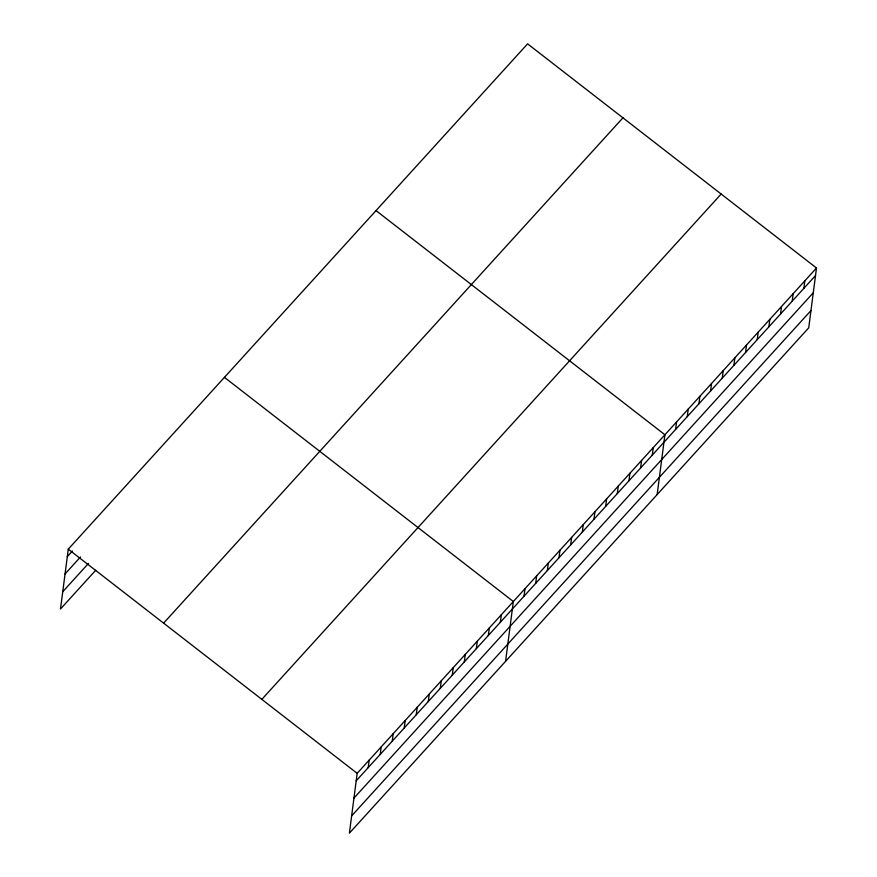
<?xml version="1.0" encoding="UTF-8"?>
<svg xmlns="http://www.w3.org/2000/svg" width="877" height="877" viewBox="0 0 877 877"><rect width="100%" height="100%" fill="white"/><g stroke="black" fill="none" stroke-linecap="round" stroke-linejoin="round"><path stroke-width="1.32" d="M816.498 268.011L357.169 773.339L349.397 833.15L808.726 327.834L816.498 268.011L527.603 43.85L68.274 549.166L60.502 608.989L95.692 570.28M368.208 767.638L369.184 760.118M380.212 754.417L381.188 746.908M392.227 741.208L393.203 733.687M404.242 727.987L405.218 720.477M416.257 714.766L417.233 707.257M428.272 701.556L429.248 694.036M440.287 688.335L441.263 680.826M452.291 675.126L453.266 667.605M464.306 661.905L465.281 654.395M476.321 648.695L477.296 641.175M488.336 635.474L489.311 627.965M500.35 622.253L501.326 614.744M505.569 661.346L513.341 601.523L224.446 377.362M524.018 596.217L524.994 588.697M535.683 583.391L536.658 575.871M547.336 570.554L548.311 563.045M559 557.728L559.975 550.219M570.664 544.902L571.64 537.393M582.317 532.076L583.293 524.567M593.981 519.25L594.957 511.74M605.645 506.424L606.621 498.903M617.298 493.598L618.274 486.077M628.962 480.771L629.938 473.251M640.616 467.945L641.591 460.425M652.28 455.108L653.255 447.599M657.147 494.584L664.919 434.773L376.025 210.601M675.597 429.456L676.573 421.947M687.261 416.63L688.237 409.12M698.914 403.804L699.89 396.294M710.578 390.978L711.554 383.457M722.242 378.151L723.218 370.631M733.896 365.325L734.871 357.805M745.56 352.499L746.535 344.979M757.213 339.662L758.188 332.153M768.877 326.836L769.853 319.327M780.541 314.01L781.517 306.501M792.194 301.184L793.17 293.674M803.858 288.358L804.834 280.848M67.299 556.687L72.451 551.019M65.062 573.942L80.509 556.95M62.749 591.723L88.489 563.407M163.604 623.141L622.933 117.825M261.828 699.364L721.157 194.036M356.194 780.848L815.522 275.531M353.946 798.114L813.275 292.786M351.644 815.895L810.962 310.568M68.274 549.166L357.169 773.339"/></g></svg>
